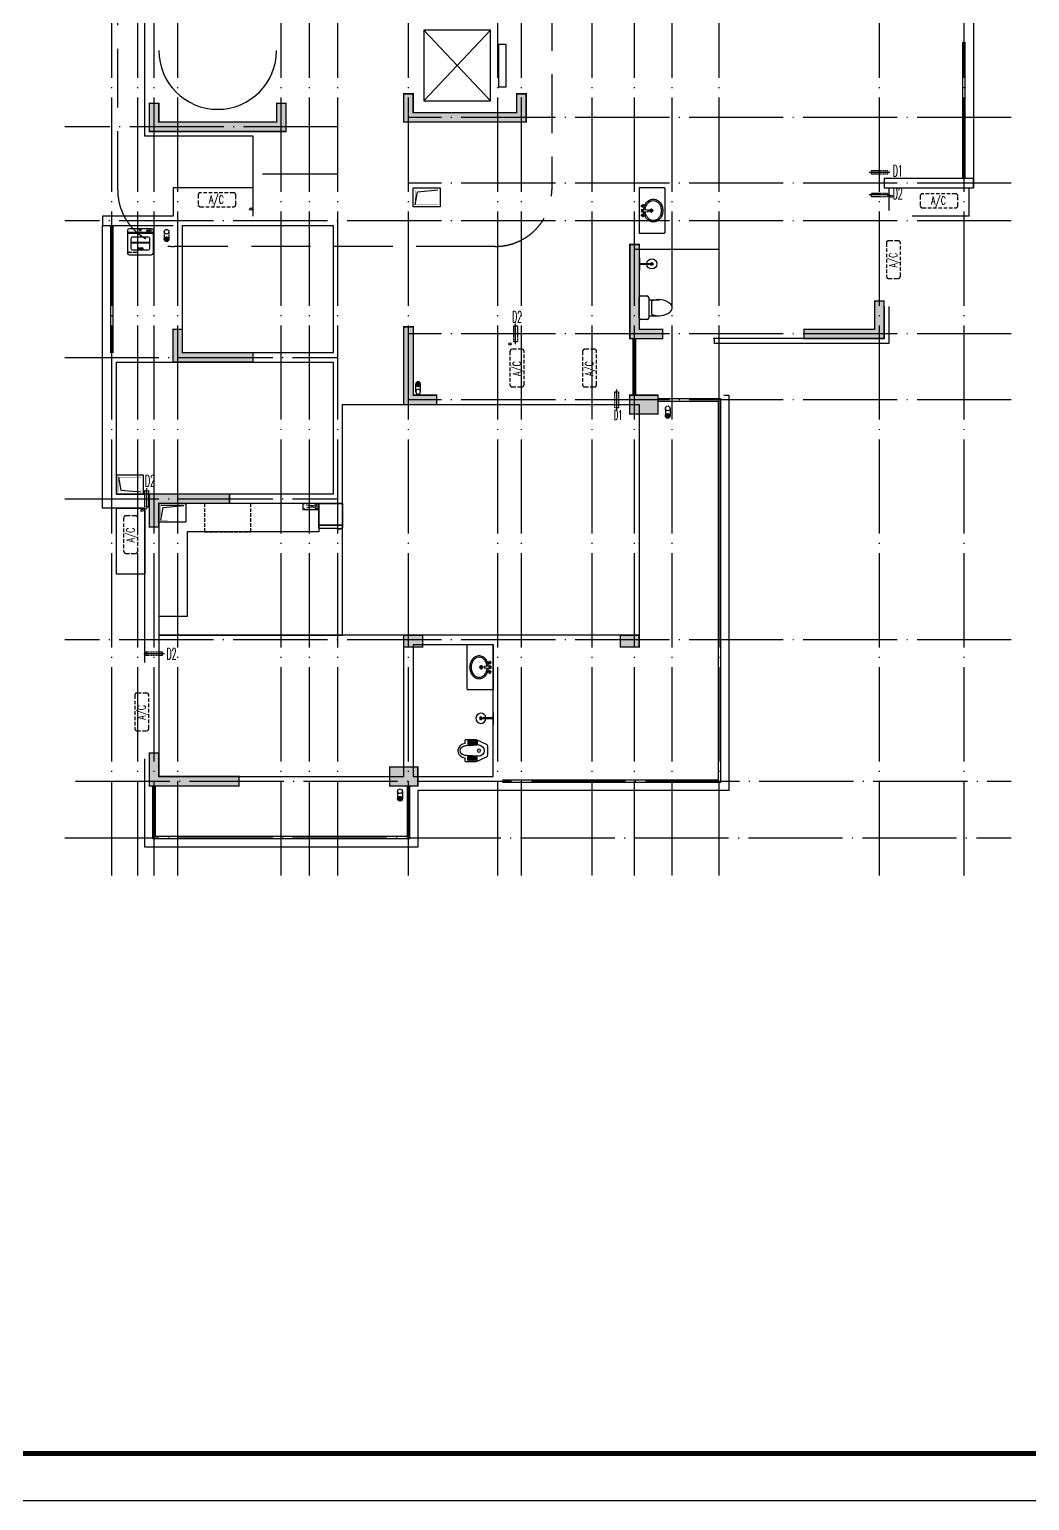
# Model space of a CAD drawing. Extents: x -737978 to 768813, y -372247 to 1140308.
# Drawn here: x 299563 to 320801, y -159911 to -128664 of the extents above; entities that cross this region are included whole.
import ezdxf

# ---------------------------------------------------------------- set-up
doc = ezdxf.new("R2010")
doc.units = 0
doc.header["$LTSCALE"] = 1000
doc.header["$MEASUREMENT"] = 0
for name, pattern in [('( Hidden )', [0.375, 0.25, -0.125]), ('ACAD_ISO04W100', [30.5, 24, -3, 0.5, -3]), ('DASH', [0.35, 0.25, -0.1]), ('DOTE', [2.42, 2, -0.2, 0.02, -0.2])]:
    doc.linetypes.add(name, pattern=pattern)
doc.layers.get('0').update_dxf_attribs({"linetype": 'CONTINUOUS'})
for name, color, linetype in [('0-厨卫家具', 253, 'CONTINUOUS'), ('_0', 7, 'CONTINUOUS'), ('A-ANNO-IDEN', 3, 'CONTINUOUS'), ('A-ANNO-TEXT', 7, 'CONTINUOUS'), ('A-FLOR-HVAC', 4, 'CONTINUOUS'), ('A-FLOR-OTHER1-ON', 253, 'CONTINUOUS'), ('A-FLOR-OTHER2-ON', 83, 'CONTINUOUS'), ('A-FURN', 247, 'CONTINUOUS'), ('C-B', 7, 'CONTINUOUS'), ('C-JLQ', 2, 'CONTINUOUS'), ('C-JLQ-HATCH', 254, 'CONTINUOUS'), ('C-KZ', 2, 'CONTINUOUS'), ('C-Z-HATCH', 253, 'CONTINUOUS'), ('DOTE', 1, 'DOTE'), ('J-FURN-厨卫', 253, 'CONTINUOUS'), ('J-FURN-空调设备', 231, 'CONTINUOUS'), ('PUB_TITLE', 4, 'CONTINUOUS'), ('STAIR', 2, 'CONTINUOUS'), ('WALL', 9, 'CONTINUOUS')]:
    doc.layers.add(name, color=color, linetype=linetype)
doc.layers.add('0-面积', color=2, linetype='CONTINUOUS', plot=False)
doc.styles.add('_SIMPLEX', font='SIMPLEX.shx', dxfattribs={"width": 0.7})
doc.styles.add('_TCH_DIM', font='SIMPLEX.shx', dxfattribs={"width": 0.8, "bigfont": 'GBCBIG.shx'})
doc.styles.add('_TCH_WINDOW', font='SIMPLEX.shx', dxfattribs={"width": 0.8, "height": 3.5, "bigfont": 'GBCBIG.shx'})

# ---------------------------------------------------------------- blocks, each defined once
blk = doc.blocks.new('YTLG')
at = {"layer": 'J-FURN-厨卫', "linetype": 'Continuous'}
h = blk.add_hatch(dxfattribs=at)
h.set_pattern_fill('ANSI31', color=256, scale=10)
h.set_pattern_definition([(45, (-1288290.313, 414148.037), (-11.22532015, 11.22532015), [])])
edge = h.paths.add_edge_path()
edge.add_arc((155403, -14017), 50, 0, 360, ccw=False)
at = {"layer": 'J-FURN-厨卫', "linetype": 'DASH', "ltscale": 0.1}
for p, q in [((155353, -14177), (155353, -14017)), ((155453, -14177), (155453, -14017))]:
    blk.add_line(p, q, dxfattribs=at)
at = {"layer": 'J-FURN-厨卫', "linetype": 'Continuous'}
blk.add_circle((155403, -14017), 50, dxfattribs=at)
at = {"layer": 'J-FURN-厨卫', "color": 200, "linetype": 'Continuous'}
blk.add_circle((155403, -14177), 50, dxfattribs=at)
blk = doc.blocks.new('dsdsdssfdsd')
at = {"layer": 'J-FURN-厨卫'}
for p, q in [((4137, 23920), (4047, 23920)), ((4092, 23875), (4092, 23965)), ((4261, 23952), (4153, 23937)), ((4300, 23945), (4153, 23937)), ((4153, 23904), (4153, 23937)), ((4300, 23895), (4153, 23904)), ((4261, 23889), (4153, 23904)), ((4163, 23903), (4163, 23938)), ((4310, 24020), (4237, 24020)), ((4310, 23820), (4237, 23820)), ((4300, 23945), (4261, 23952)), ((4300, 23895), (4261, 23889)), ((4273, 23984), (4273, 24057)), ((4273, 23784), (4273, 23857)), ((4280, 23896), (4280, 23944)), ((4300, 23895), (4300, 23945))]:
    blk.add_line(p, q, dxfattribs=at)
blk.add_lwpolyline([(4347, 24400), (3817, 24400, 0.414214), (3797, 24380), (3797, 23460, 0.414214), (3817, 23440), (4347, 23440)], format="xyb", close=True, dxfattribs=at)
for points in [[(3847, 23920, -0.080052), (3862, 24013, -0.088849), (3904, 24090, -0.104988), (3970, 24144, -0.12017), (4047, 24163, -0.12017), (4124, 24144, -0.104988), (4191, 24090, -0.088849), (4232, 24013, -0.055034), (4246, 23950, -0.080052)], [(3877, 23920, -0.080052), (3891, 24004, -0.088849), (3927, 24071, -0.104988), (3984, 24118, -0.12017), (4047, 24133, -0.12017), (4110, 24118, -0.104988), (4167, 24071, -0.088849), (4204, 24004, -0.056066), (4216, 23946, -0.080052)], [(4246, 23891, -0.055034), (4232, 23827, -0.088849), (4191, 23751, -0.104988), (4124, 23696, -0.12017), (4047, 23678, -0.12017), (3970, 23696, -0.104988), (3904, 23751, -0.088849), (3862, 23827, -0.080052), (3847, 23920, -0.080052)], [(4216, 23895, -0.056066), (4204, 23837, -0.088849), (4167, 23770, -0.104988), (4110, 23723, -0.12017), (4047, 23708, -0.12017), (3984, 23723, -0.104988), (3927, 23770, -0.088849), (3891, 23837, -0.080052), (3877, 23920, -0.080052)]]:
    blk.add_lwpolyline(points, format="xyb", dxfattribs=at)
for centre, radius in [((4092, 23920), 30), ((4092, 23920), 20), ((4273, 24020), 25), ((4273, 23820), 25), ((4273, 24020), 15), ((4273, 23820), 15)]:
    blk.add_circle(centre, radius, dxfattribs=at)
for centre, start, end in [((4272, 23922), 350.5252, 189.4748), ((4272, 23919), 170.5252, 9.4748)]:
    blk.add_arc(centre, 7.19, start, end, dxfattribs=at)
blk = doc.blocks.new('KTWJ1')
at = {"layer": 'A-FLOR-HVAC', "linetype": '( Hidden )', "ltscale": 0.3}
blk.add_lwpolyline([(152982, -14209, 0.414214), (153032, -14259), (153732, -14259, 0.414214), (153782, -14209), (153782, -14009, 0.414214), (153732, -13959), (153032, -13959, 0.414214), (152982, -14009)], format="xyb", close=True, dxfattribs=at)
at = {"layer": 'A-FLOR-HVAC', "color": 0, "style": '_TCH_WINDOW', "width": 0.705882}
blk.add_text('A/C', height=170, dxfattribs=at).set_placement((153214, -14188))
blk = doc.blocks.new('A$C3F1816BB')
at = {"layer": 'J-FURN-厨卫', "elevation": 0}
blk.add_lwpolyline([(400, 0), (0, 0), (0, 570), (400, 570)], close=True, dxfattribs=at)
blk.add_lwpolyline([(400, 0), (0, 0), (0, 570), (400, 570)], close=True, dxfattribs=at)
at = {"layer": 'J-FURN-厨卫', "const_width": 3, "elevation": 0}
for points in [[(370, 30), (30, 30), (30, 540), (370, 540)], [(357, 43), (43, 43), (43, 527), (357, 527)]]:
    blk.add_lwpolyline(points, close=True, dxfattribs=at)
at = {"layer": 'J-FURN-厨卫', "elevation": 0}
blk.add_lwpolyline([(357, 43), (85, 94), (43, 527)], dxfattribs=at)
blk = doc.blocks.new('$plan$00002939')
at = {"layer": 'J-FURN-厨卫'}
blk.add_line((-10, 0), (10, 0), dxfattribs=at)
for points in [[(-124, 0), (133, 0)], [(-10, 0), (-10, -263)], [(10, 0), (10, -263)]]:
    blk.add_lwpolyline(points, dxfattribs=at)
for centre, radius, start, end in [((0, -262), 108, 95.306, 84.694), ((0, -262), 28.3, 110.6725, 69.3275), ((0, -260), 10.5, 197.2381, 342.7619)]:
    blk.add_arc(centre, radius, start, end, dxfattribs=at)
blk = doc.blocks.new('xiyij')
at = {"layer": 'J-FURN-厨卫'}
for p, q in [((32026, 59402), (31549, 59402)), ((31767, 59366), (31767, 59402)), ((31807, 59366), (31807, 59402)), ((31924, 59355), (31924, 59373)), ((31924, 59373), (31958, 59373)), ((31958, 59373), (31958, 59355)), ((31512, 59366), (31512, 58888)), ((32062, 59323), (31512, 59323)), ((32062, 59305), (31512, 59305)), ((31586, 59191), (31586, 58989)), ((31586, 59121), (31989, 59121)), ((31586, 59105), (31989, 59105)), ((31952, 59228), (31622, 59228)), ((31767, 59366), (31807, 59366)), ((31958, 59355), (31924, 59355)), ((31989, 58989), (31989, 59191)), ((32062, 58888), (32062, 59366)), ((31549, 58852), (32026, 58852)), ((31622, 58953), (31952, 58953)), ((31738, 58995), (31836, 58995)), ((31738, 58968), (31738, 58995)), ((31836, 58968), (31738, 58968)), ((31836, 58995), (31836, 58968))]:
    blk.add_line(p, q, dxfattribs=at)
for centre, major_axis, start_param, end_param in [((31549, 59366), (-36.7, 0), -1.570796, 0), ((31787, 59384), (-12.7, 0), 3.141593, 9.424778), ((32026, 59366), (-36.7, 0), 3.141593, 4.712389), ((31622, 59191), (36.7, 0), 1.570796, 3.141593), ((31952, 59191), (-36.7, 0), 3.141593, 4.712389), ((31549, 58888), (36.7, 0), 3.141593, 4.712389), ((31549, 58903), (-8.16, 0), 3.141593, 9.424778), ((31591, 58903), (-8.16, 0), 3.141593, 9.424778), ((31622, 58989), (-36.7, 0), 0, 1.570796), ((31647, 58903), (-8.16, 0), 3.141593, 9.424778), ((31689, 58903), (-8.16, 0), 3.141593, 9.424778), ((31952, 58989), (36.7, 0), 4.712389, 6.283185), ((32026, 58888), (36.7, 0), 4.712389, 6.283185)]:
    blk.add_ellipse(centre, major_axis=major_axis, ratio=0.987793, start_param=start_param, end_param=end_param, dxfattribs=at)
blk.add_ellipse((31997, 59365), major_axis=(21.5, 0), ratio=0.987793, dxfattribs=at)
blk = doc.blocks.new('A$C0CF77FE4')
at = {"layer": 'A-FLOR-OTHER2-ON', "linetype": 'ACAD_ISO04W100', "ltscale": 5}
blk.add_line((40, 440), (40, 0), dxfattribs=at)
at = {"layer": 'A-FLOR-OTHER2-ON', "linetype": 'DASH', "ltscale": 0.1}
blk.add_lwpolyline([(0, 390), (80, 390), (80, 50), (0, 50)], close=True, dxfattribs=at)
blk = doc.blocks.new('bingx')
at = {"layer": 'J-FURN-厨卫'}
for p, q in [((33935, 58839), (33435, 58839)), ((33435, 58839), (33435, 58323)), ((33935, 58323), (33935, 58839)), ((33935, 58387), (33435, 58387)), ((33935, 58377), (33435, 58377)), ((33451, 58308), (33473, 58308)), ((33527, 58308), (33473, 58308)), ((33473, 58308), (33473, 58289)), ((33473, 58289), (33527, 58289)), ((33527, 58308), (33919, 58308)), ((33527, 58289), (33527, 58308))]:
    blk.add_line(p, q, dxfattribs=at)
for centre, start_param, end_param in [((33451, 58323), 3.141593, 4.712389), ((33919, 58323), 4.712389, 6.283185)]:
    blk.add_ellipse(centre, major_axis=(16.1, 0), ratio=0.913255, start_param=start_param, end_param=end_param, dxfattribs=at)
blk = doc.blocks.new('A$C717A0C48')
at = {"layer": '0-厨卫家具', "linetype": '( Hidden )', "ltscale": 0.3}
for p, q in [((56, 196), (0, 345)), ((70, 197), (128, 345)), ((0, 0), (58, 148)), ((128, 0), (68, 148))]:
    blk.add_line(p, q, dxfattribs=at)
at = {"layer": '0-厨卫家具'}
for p, q in [((128, 345), (0, 345)), ((0, 0), (128, 0))]:
    blk.add_line(p, q, dxfattribs=at)
blk.add_lwpolyline([(0, 0), (128, 0), (128, 345), (0, 345)], close=True, dxfattribs=at)
blk.add_circle((64, 173), 25, dxfattribs=at)
at = {"layer": '0-厨卫家具', "style": '_TCH_DIM', "oblique": 360, "width": 0.705882}
blk.add_text('R', height=100, rotation=90, dxfattribs=at).set_placement((119, 23))
blk = doc.blocks.new('A$C4EF24E33')
at = {"layer": 'J-FURN-厨卫'}
for p, q in [((184, 330), (147, 330)), ((441, 350), (184, 330)), ((209, 428), (209, 343)), ((229, 428), (229, 343)), ((234, 428), (234, 345)), ((254, 428), (254, 345)), ((259, 428), (259, 347)), ((279, 428), (279, 347)), ((284, 428), (284, 349)), ((304, 428), (304, 349)), ((309, 428), (309, 351)), ((329, 428), (329, 351)), ((334, 428), (334, 353)), ((354, 428), (354, 353)), ((359, 428), (359, 355)), ((379, 428), (379, 355)), ((384, 428), (384, 357)), ((404, 428), (404, 357)), ((184, 130), (147, 130)), ((441, 110), (184, 130)), ((209, 32), (209, 117)), ((229, 32), (229, 117)), ((234, 32), (234, 115)), ((254, 32), (254, 115)), ((259, 32), (259, 113)), ((279, 32), (279, 113)), ((284, 32), (284, 111)), ((304, 32), (304, 111)), ((309, 32), (309, 109)), ((329, 32), (329, 109)), ((334, 32), (334, 107)), ((354, 32), (354, 107)), ((359, 32), (359, 105)), ((379, 32), (379, 105)), ((384, 32), (384, 103)), ((404, 32), (404, 103))]:
    blk.add_line(p, q, dxfattribs=at)
blk.add_lwpolyline([(147, 380), (147, 440, -0.414214), (167, 460), (387, 460, -0.108031), (395, 458), (605, 362, -0.293069), (634, 317), (634, 143, -0.293069), (605, 98), (395, 2, -0.108031), (387, 0), (167, 0, -0.414214), (147, 20), (147, 80, -0.370477), (0, 212, -0.440428)], format="xyb", close=True, dxfattribs=at)
blk.add_circle((444, 229), 33.9, dxfattribs=at)
for centre, radius, start, end in [((149, 230), 100, 90.7749, 269.225), ((219, 428), 10, 360, 180), ((219, 343), 10, 180, 360), ((244, 428), 10, 360, 180), ((244, 345), 10, 180, 360), ((269, 428), 10, 360, 180), ((269, 347), 10, 180, 360), ((294, 428), 10, 360, 180), ((294, 349), 10, 180, 360), ((319, 428), 10, 360, 180), ((319, 351), 10, 180, 360), ((344, 428), 10, 360, 180), ((344, 353), 10, 180, 360), ((369, 428), 10, 360, 180), ((369, 355), 10, 180, 360), ((394, 428), 10, 360, 180), ((394, 357), 10, 180, 360), ((435, 231), 120, 359.7121, 87.2241), ((219, 117), 10, 360, 180), ((219, 32), 10, 180, 360), ((244, 115), 10, 360, 180), ((244, 32), 10, 180, 360), ((269, 113), 10, 360, 180), ((269, 32), 10, 180, 360), ((294, 111), 10, 360, 180), ((294, 32), 10, 180, 360), ((319, 109), 10, 360, 180), ((319, 32), 10, 180, 360), ((344, 107), 10, 360, 180), ((344, 32), 10, 180, 360), ((369, 105), 10, 360, 180), ((369, 32), 10, 180, 360), ((394, 103), 10, 360, 180), ((394, 32), 10, 180, 360), ((435, 229), 120, 272.7759, 0.2878)]:
    blk.add_arc(centre, radius, start, end, dxfattribs=at)
blk = doc.blocks.new('A$C22166362')
at = {"layer": 'J-FURN-厨卫'}
for p, q in [((499, 420), (269, 420)), ((439, 110), (439, 390)), ((499, 30), (499, 470)), ((529, 500), (669, 500)), ((699, 470), (699, 30)), ((499, 80), (269, 80)), ((669, 0), (529, 0))]:
    blk.add_line(p, q, dxfattribs=at)
for centre, radius, start, end in [((110, 250), 110, 123.4509, 236.5491), ((286, 23), 398, 67.4505, 126.6381), ((529, 470), 30, 90, 180), ((669, 470), 30, 0, 90), ((286, 477), 398, 233.3619, 292.5495), ((529, 30), 30, 180, 270), ((669, 30), 30, 270, 0)]:
    blk.add_arc(centre, radius, start, end, dxfattribs=at)
blk = doc.blocks.new('14-GW')
at = {"layer": 'C-JLQ-HATCH'}
for points in [[(318288, -272180), (318288, -271780), (318088, -271780), (318088, -272380), (320688, -272380), (320688, -271780), (320488, -271780), (320488, -272180)], [(312888, -272380), (315388, -272380), (315388, -271980), (315588, -271980), (315588, -272580), (312688, -272580), (312688, -271980), (312888, -271980)], [(323089, -276780), (323588, -276780), (323588, -276980), (322889, -276980), (322889, -274980), (323089, -274980)], [(326588, -276780), (326588, -276980), (328288, -276980), (328288, -276180), (328088, -276180), (328088, -276780)], [(313388, -277280), (313388, -276780), (313188, -276780), (313188, -277480), (314888, -277480), (314888, -277280)], [(318089, -278380), (318788, -278380), (318788, -278180), (318289, -278180), (318289, -276730), (318089, -276730)], [(312688, -280280), (312688, -280980), (312888, -280980), (312888, -280480), (314388, -280480), (314388, -280280)], [(312888, -286280), (312888, -285780), (312688, -285780), (312688, -286480), (314588, -286480), (314588, -286280)]]:
    blk.add_hatch(color=252, dxfattribs=at).paths.add_polyline_path(points)
at = {"layer": 'C-Z-HATCH'}
for points in [[(323488, -278580), (322888, -278580), (322888, -278180), (323488, -278180)], [(318088, -283530), (318088, -283280), (318488, -283280), (318488, -283530)], [(322688, -283530), (322688, -283280), (323088, -283280), (323088, -283530)], [(318388, -286480), (317788, -286480), (317788, -286080), (318388, -286080)]]:
    blk.add_hatch(color=251, dxfattribs=at).paths.add_polyline_path(points)
at = {"layer": 'C-JLQ', "color": 2, "const_width": 30}
for points in [[(318288, -271780), (318288, -272180), (320488, -272180), (320488, -271780), (320688, -271780), (320688, -272380), (318088, -272380), (318088, -271780), (318288, -271780)], [(312888, -272380), (315388, -272380), (315388, -271980), (315588, -271980), (315588, -272580), (312688, -272580), (312688, -271980), (312888, -271980), (312888, -272380)], [(323089, -276780), (323588, -276780), (323588, -276980), (322889, -276980), (322889, -274980), (323089, -274980), (323089, -276780)], [(328088, -276180), (328088, -276780), (326588, -276780), (326588, -276980), (328288, -276980), (328288, -276180), (328088, -276180)], [(313388, -277280), (313388, -276780), (313188, -276780), (313188, -277480), (314888, -277480), (314888, -277280), (313388, -277280)], [(318289, -278180), (318788, -278180), (318788, -278380), (318089, -278380), (318089, -276730), (318289, -276730), (318289, -278180)], [(312888, -280980), (312888, -280480), (314388, -280480), (314388, -280280), (312688, -280280), (312688, -280980), (312888, -280980)], [(312888, -285780), (312888, -286280), (314588, -286280), (314588, -286480), (312688, -286480), (312688, -285780), (312888, -285780)]]:
    blk.add_lwpolyline(points, dxfattribs=at)
at = {"layer": 'C-KZ', "color": 2, "const_width": 30}
for points in [[(323488, -278580), (322888, -278580), (322888, -278180), (323488, -278180)], [(318088, -283530), (318088, -283280), (318488, -283280), (318488, -283530)], [(322688, -283530), (322688, -283280), (323088, -283280), (323088, -283530)], [(318388, -286480), (317788, -286480), (317788, -286080), (318388, -286080)]]:
    blk.add_lwpolyline(points, close=True, dxfattribs=at)

msp = doc.modelspace()

# ---------------------------------------------------------------- linework, layer by layer
msp.add_lwpolyline([(302612.7, -132631.8), (301111.5, -132631.8), (301111.5, -132831.8), (302612.7, -132831.8)])
at = {"color": 6}
msp.add_lwpolyline([(314211.5, -140931.7), (314211.5, -136631.7)], dxfattribs=at)
at = {"layer": '0-厨卫家具', "linetype": 'DASH', "ltscale": 0.3}
msp.add_lwpolyline([(303281.5, -138731.8), (303281.5, -139331.8), (304261.5, -139331.8), (304261.5, -138731.8)], close=True, dxfattribs=at)
at = {"layer": '0-面积'}
for points in [[(302811.5, -132831.8), (306011.5, -132831.8), (306011.5, -135531.8), (302811.5, -135531.8)], [(301411.5, -135731.8), (306011.5, -135731.8), (306011.5, -138531.8), (301411.5, -138531.8)], [(312511.5, -141531.8), (306211.5, -141531.8), (306211.5, -136631.8), (312511.5, -136631.8)], [(302311.5, -141531.8), (306211.5, -141531.8), (306211.5, -138731.8), (302311.5, -138731.8)], [(307511.5, -141531.8), (302311.5, -141531.8), (302311.5, -144531.8), (307511.5, -144531.8)], [(309411.5, -141731.8), (307711.5, -141731.8), (307711.5, -144531.8), (309411.5, -144531.8)]]:
    msp.add_lwpolyline(points, close=True, dxfattribs=at)
at = {"layer": '_0'}
msp.add_lwpolyline([(317711.5, -132031.7), (319611.5, -132031.7), (319611.5, -131831.7), (317711.5, -131831.7)], close=True, dxfattribs=at)
for points in [[(305711.4, -138731.8), (305711.4, -139331.8)], [(305711.4, -139331.8), (302911.5, -139331.8), (302911.5, -141131.8)], [(302911.5, -141131.8), (302311.5, -141131.8)]]:
    msp.add_lwpolyline(points, dxfattribs=at)
at = {"layer": 'A-ANNO-IDEN', "linetype": 'DASH', "ltscale": 5}
msp.add_lwpolyline([(309028.2, -133273.6), (302636.4, -133273.6, -0.4142136), (301436.4, -132073.6), (301436.4, -126116.9, -0.4142136), (302636.4, -124916.9), (309455.4, -124916.9, -0.4142136), (310655.4, -126116.9), (310655.4, -132073.6, -0.4142136), (309455.4, -133273.6), (309028.2, -133273.6)], format="xyb", dxfattribs=at)
at = {"layer": 'A-FLOR-HVAC'}
for centre in [(304264.4, -132475.8), (317867.9, -132210.2, 0), (309764.7, -135343.5, 0), (301956.6, -138880.4)]:
    msp.add_circle(centre, 25, dxfattribs=at)
at = {"layer": 'A-FLOR-OTHER1-ON'}
for points in [[(319611.5, -124631.7), (319611.5, -132031.7)], [(304311.5, -132631.8), (304311.5, -130931.8), (302911.4, -130931.8), (302911.4, -130931.8), (302011.4, -130931.8), (302011.3, -125531.8)], [(317811.2, -132031.7), (317811.2, -132031.7), (317811.2, -132511.7)], [(302011.4, -142113.3), (302011.4, -138831.8), (301111.5, -138831.8), (301111.5, -132831.8), (301111.5, -132831.8)], [(317711.2, -134551.7), (317711.2, -135231.8), (314078.8, -135231.8)], [(317811.5, -134551.7), (317811.5, -135331.8), (314211.5, -135331.8), (314111.5, -135331.8)], [(314111.5, -135331.8), (314111.5, -135231.8)], [(314311.5, -136431.8), (314411.5, -136431.8)], [(314411.5, -136431.8), (314411.5, -141411.7)], [(314411.5, -141411.7), (314411.5, -144831.8), (307811.6, -144831.8)], [(307811.6, -144831.8), (307811.5, -146031.8), (302011.5, -146031.8), (302011.4, -144153.3)]]:
    msp.add_lwpolyline(points, dxfattribs=at)
at = {"layer": 'A-FURN'}
for points in [[(319386.5, -131831.7), (319386.5, -128931.7)], [(319436.5, -131831.7), (319436.5, -128931.7)], [(301286.5, -132831.8), (301286.5, -135531.8)], [(301336.5, -132831.8), (301336.5, -135531.8)], [(312386.5, -136431.8), (312386.5, -135231.8)], [(312436.5, -136431.8), (312436.5, -135231.8)], [(312911.6, -136506.8), (314236.5, -136506.8), (314236.5, -140931.8)], [(312911.6, -136556.8), (314186.5, -136556.8), (314186.5, -140931.8)], [(314186.5, -140931.7), (314186.5, -144606.8), (309611.5, -144606.8)], [(314236.5, -140931.7), (314236.5, -144656.8), (309611.5, -144656.8)], [(307636.5, -144731.8), (307636.5, -145856.8), (302186.5, -145856.8), (302186.5, -144731.8)], [(307586.5, -144731.8), (307586.5, -145806.8), (302236.5, -145806.8), (302236.5, -144731.8)]]:
    msp.add_lwpolyline(points, dxfattribs=at)
at = {"layer": 'C-B', "color": 8}
msp.add_arc((303561.4, -129111.4), 1250, 180, 0, dxfattribs=at)
at = {"layer": 'DOTE'}
for p, q in [((301311.5, -146631.8), (301311.5, -110342.6)), ((301861.5, -146631.8), (301861.5, -110342.6)), ((302211.5, -146631.8), (302211.5, -110342.6)), ((302711.5, -146631.8), (302711.5, -110342.6)), ((304911.5, -146631.8), (304911.5, -110342.6)), ((305511.5, -146631.8), (305511.5, -110342.6)), ((306111.5, -146631.8), (306111.5, -110342.6)), ((307611.5, -146631.8), (307611.5, -110342.6)), ((309511.5, -146631.8), (309511.5, -110342.6)), ((310011.5, -146631.8), (310011.5, -110342.6)), ((311511.5, -146631.8), (311511.5, -110342.6)), ((312411.5, -146631.8), (312411.5, -110342.6)), ((313211.5, -146631.8), (313211.5, -110342.6)), ((314211.5, -146631.8), (314211.5, -110342.6)), ((317611.5, -146631.8), (317611.5, -110342.6)), ((319411.5, -146631.8), (319411.5, -110342.6)), ((320411.5, -130531.8), (307611.5, -130531.8)), ((306111.5, -130731.8), (300311.5, -130731.8)), ((320411.5, -131931.8), (307611.5, -131931.8)), ((320411.5, -132731.8), (300311.5, -132731.8)), ((320411.5, -135131.8), (307611.5, -135131.8)), ((300311.5, -135631.8), (306111.5, -135631.8)), ((320411.5, -136531.8), (307611.5, -136531.8)), ((300311.5, -138631.8), (306111.5, -138631.8)), ((320411.5, -141631.8), (300311.5, -141631.8)), ((300541.8, -144631.8), (320411.5, -144631.8)), ((300311.3, -145831.8), (320411.5, -145831.8))]:
    msp.add_line(p, q, dxfattribs=at)
for points in [[(304511.5, -131731.7), (306111.5, -131731.7)], [(312411.5, -133331.7), (314211.5, -133331.7)]]:
    msp.add_lwpolyline(points, dxfattribs=at)
at = {"layer": 'J-FURN-空调设备'}
for points in [[(304311.5, -132031.8), (302611.5, -132031.8), (302611.5, -132631.8), (302611.5, -132631.8)], [(319511.5, -132031.8), (319511.5, -132631.8), (318311.5, -132631.8)]]:
    msp.add_lwpolyline(points, dxfattribs=at)
at = {"layer": 'J-FURN-空调设备', "linetype": 'ByBlock'}
msp.add_lwpolyline([(302011.4, -138831.8), (302011.4, -140231.8), (301411.4, -140231.8), (301411.4, -138831.8)], close=True, dxfattribs=at)
at = {"layer": 'PUB_TITLE'}
msp.add_lwpolyline([(253224.9, -159910.6), (337324.9, -159910.6), (337324.9, -100510.6), (253224.9, -100510.6)], close=True, dxfattribs=at)
at = {"layer": 'PUB_TITLE', "const_width": 100}
msp.add_lwpolyline([(255724.9, -158910.6), (336324.9, -158910.6), (336324.9, -101510.6), (255724.9, -101510.6)], close=True, dxfattribs=at)
at = {"layer": 'STAIR'}
for p, q in [((309356.5, -128681.7), (307936.5, -128681.7)), ((307936.5, -128681.7), (307936.5, -130181.7)), ((309356.5, -128681.7), (307936.5, -130181.7)), ((307936.5, -128681.7), (309356.5, -130181.7)), ((309356.5, -130181.7), (309356.5, -128681.7)), ((309686.5, -128981.7), (309521.5, -128981.7)), ((309521.5, -128981.7), (309521.5, -129881.7)), ((309686.5, -129881.7), (309686.5, -128981.7)), ((309521.5, -129881.7), (309686.5, -129881.7)), ((307936.5, -130181.7), (309356.5, -130181.7))]:
    msp.add_line(p, q, dxfattribs=at)

# ---------------------------------------------------------------- block references
at = {"rotation": 180}
for p in [(457879.2, -147137.9), (468520.5, -150889.4), (462835.3, -159022.7)]:
    msp.add_blockref('YTLG', p, dxfattribs=at)
at = {"xscale": -1}
msp.add_blockref('YTLG', (463220.4, -122181.5), dxfattribs=at)
at = {"layer": '0-厨卫家具', "rotation": 90}
msp.add_blockref('A$C717A0C48', (305711.4, -138859.8), dxfattribs=at)
at = {"layer": 'A-FLOR-HVAC'}
for p in [(150162.7, -118173), (165496.4, -118196.1)]:
    msp.add_blockref('KTWJ1', p, dxfattribs=at)
at = {"layer": 'A-FLOR-HVAC', "rotation": 90}
for p in [(303800.7, -286935.8), (295808.2, -289240), (297348.9, -289240), (287604.6, -292774.4), (287840.1, -296541.3)]:
    msp.add_blockref('KTWJ1', p, dxfattribs=at)
at = {"layer": 'A-FLOR-OTHER2-ON', "linetype": 'DASH'}
for p, rotation in [((317396.3, -131659.7), 270), ((317396.3, -132140.1), 270), ((309926.1, -134911.8), 180), ((312073.9, -136311.8), 180), ((301991.6, -141884.9), 270)]:
    msp.add_blockref('A$C0CF77FE4', p, dxfattribs=dict(at, rotation=rotation))
msp.add_blockref('A$C0CF77FE4', (302011.9, -138850.7), dxfattribs=at)
at = {"layer": 'C-JLQ'}
msp.add_blockref('14-GW', (-10576.6, 141748.1), dxfattribs=at)
at = {"layer": 'J-FURN-厨卫'}
for name, p, rotation in [('dsdsdssfdsd', (316858.7, -108591.5), 179.9999999978138), ('A$C22166362', (313211.7, -134324.7), 180), ('$plan$00002939', (309411.5, -143295.3), 270)]:
    msp.add_blockref(name, p, dxfattribs=dict(at, rotation=rotation))
msp.add_blockref('xiyij', (270131.9, -192301.5), dxfattribs=at)
at = {"layer": 'J-FURN-厨卫', "xscale": -1}
for name, p, rotation in [('$plan$00002939', (312517.2, -133643.6), 89.99999999781375), ('dsdsdssfdsd', (305064.2, -118291.5), 180), ('A$C4EF24E33', (308663.5, -143752.7), 180)]:
    msp.add_blockref(name, p, dxfattribs=dict(at, rotation=rotation))
msp.add_blockref('bingx', (339646.3, -197570.5), dxfattribs=at)
at = {"layer": 'WALL'}
for p, rotation in [((307711.5, -132031.7, 0), 270), ((302311.5, -138732, 0), 269.9999999997671)]:
    msp.add_blockref('A$C3F1816BB', p, dxfattribs=dict(at, rotation=rotation))
at = {"layer": 'WALL', "xscale": -1, "rotation": 270}
msp.add_blockref('A$C3F1816BB', (301411.5, -138531.7, 0), dxfattribs=at)

# ---------------------------------------------------------------- texts
at = {"layer": 'A-ANNO-TEXT', "linetype": 'DASH', "style": '_SIMPLEX', "width": 0.5}
for s, height, p in [('D1', 240, (317897.6, -131785.7)), ('D2', 240, (317897.6, -132266.1)), ('D2', 240, (309811.6, -134885.9)), ('D1', 200, (311974.9, -136952.9)), ('D2', 240, (302017.3, -138369.2)), ('D2', 240, (302475.6, -142043.8))]:
    msp.add_text(s, height=height, dxfattribs=at).set_placement(p)

doc.saveas('drawing.dxf')
